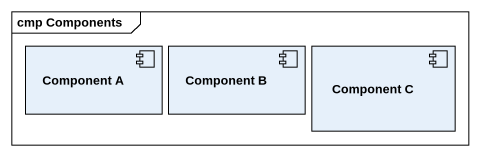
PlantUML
@startuml
mainframe cmp Components
component "Component A" as Component_A
component "Component B" as Component_B
component "Component C" as Component_C
@enduml
